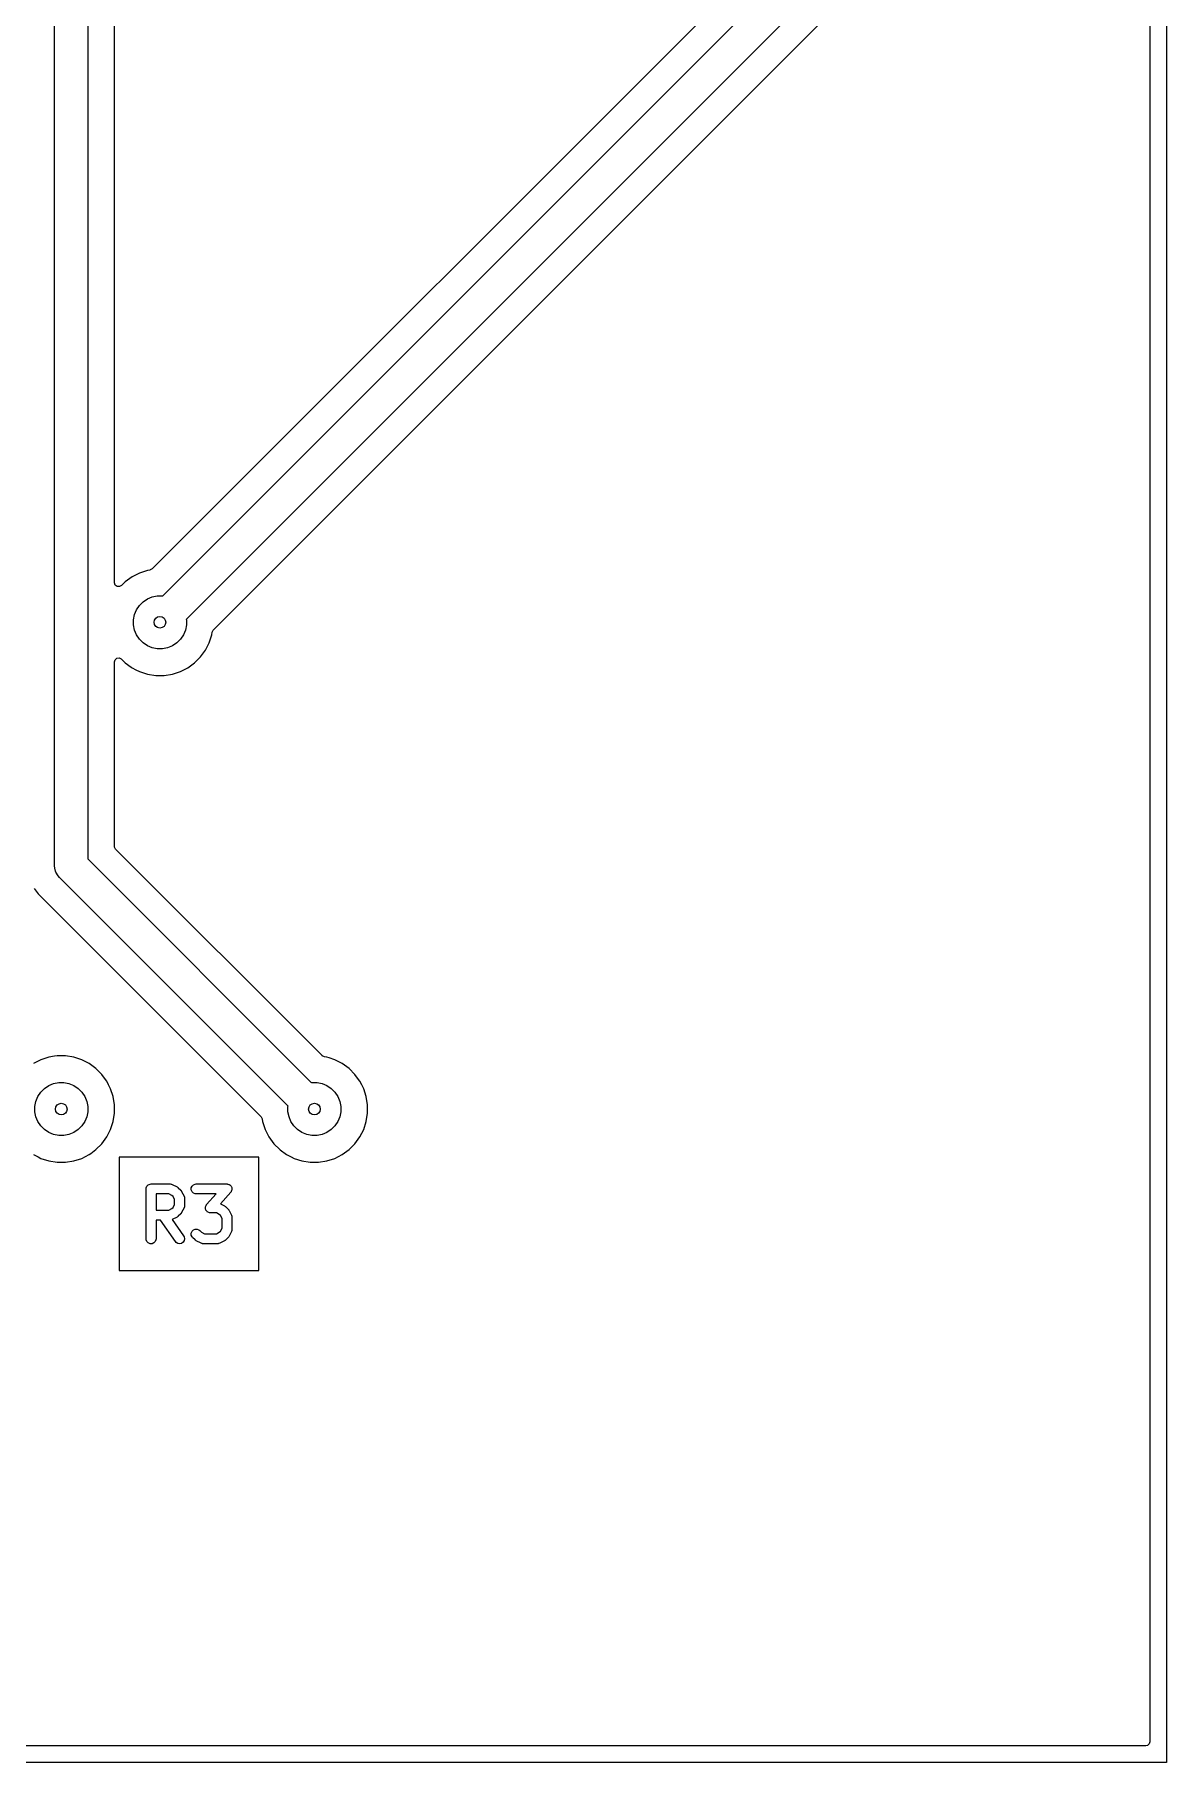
# Model space of a CAD drawing. Extents: x 20 to 124, y -124 to -20.
# Drawn here: x 89.9 to 124, y -124 to -72 of the extents above; entities that cross this region are included whole.
import ezdxf

# ---------------------------------------------------------------- set-up
doc = ezdxf.new("R2010")
doc.units = 0
doc.layers.add('BLACK', color=7, linetype='CONTINUOUS')
doc.layers.add('WHITE', color=7, linetype='CONTINUOUS')

msp = doc.modelspace()

# ---------------------------------------------------------------- linework, layer by layer
at = {"layer": 'BLACK', "linetype": 'CONTINUOUS'}
for p, q in [((123.4995, -20.6245), (123.4995, -123.3755)), ((90.5348, -97.0173), (90.5348, -55.514406)), ((91.5348, -55.3073), (91.5348, -96.810194)), ((92.3353, -88.493789), (92.3353, -64.25195)), ((116.133181, -65.419533), (93.47299, -88.079723)), ((93.791678, -88.893115), (116.97, -65.714793)), ((117.823554, -66.275453), (94.498784, -89.600221)), ((95.312157, -89.918926), (118.31015, -66.920932)), ((92.865551, -88.318632), (92.66175, -88.466701)), ((93.090018, -88.20426), (92.865551, -88.318632)), ((93.329617, -88.126409), (93.090018, -88.20426)), ((93.404709, -88.114515), (93.329617, -88.126409)), ((93.411667, -88.113208), (93.404709, -88.114515)), ((93.47299, -88.079723), (93.411667, -88.113208)), ((92.335616, -88.502635), (92.3353, -88.493789)), ((92.360033, -88.568099), (92.335616, -88.502635)), ((92.415966, -88.609971), (92.360033, -88.568099)), ((92.485658, -88.614955), (92.415966, -88.609971)), ((92.546981, -88.58147), (92.485658, -88.614955)), ((92.661745, -88.466705), (92.546981, -88.58147)), ((92.66175, -88.466701), (92.661745, -88.466705)), ((93.472172, -88.921948), (93.625986, -88.891352)), ((93.625986, -88.891352), (93.782814, -88.891352)), ((93.782814, -88.891352), (93.791678, -88.893115)), ((92.938848, -89.455272), (92.998863, -89.310383)), ((92.998863, -89.310383), (93.085992, -89.179985)), ((93.085992, -89.179985), (93.196885, -89.069092)), ((93.196885, -89.069092), (93.327283, -88.981963)), ((93.327283, -88.981963), (93.472172, -88.921948)), ((92.908252, -89.609086), (92.938848, -89.455272)), ((92.908252, -89.765914), (92.908252, -89.609086)), ((92.938848, -89.919728), (92.908252, -89.765914)), ((92.998863, -90.064617), (92.938848, -89.919728)), ((94.469952, -89.919728), (94.409937, -90.064617)), ((94.500548, -89.765914), (94.469952, -89.919728)), ((94.498784, -89.600221), (94.500548, -89.609086)), ((94.500548, -89.609086), (94.500548, -89.765914)), ((95.277384, -89.987187), (95.307311, -89.924057)), ((95.307311, -89.924057), (95.312157, -89.918926)), ((93.085992, -90.195015), (92.998863, -90.064617)), ((93.196885, -90.305908), (93.085992, -90.195015)), ((93.327283, -90.393037), (93.196885, -90.305908)), ((93.472172, -90.453052), (93.327283, -90.393037)), ((93.625986, -90.483648), (93.472172, -90.453052)), ((93.936628, -90.453052), (93.782814, -90.483648)), ((94.081517, -90.393037), (93.936628, -90.453052)), ((94.211915, -90.305908), (94.081517, -90.393037)), ((94.322808, -90.195015), (94.211915, -90.305908)), ((94.409937, -90.064617), (94.322808, -90.195015)), ((95.07327, -90.526345), (95.187641, -90.301879)), ((95.187641, -90.301879), (95.26549, -90.062285)), ((95.26549, -90.062285), (95.277384, -89.987187)), ((92.3353, -90.881211), (92.354985, -90.814172)), ((92.3353, -96.427253), (92.3353, -90.881211)), ((92.354985, -90.814172), (92.407789, -90.768417)), ((92.407789, -90.768417), (92.476947, -90.758473)), ((92.476947, -90.758473), (92.540503, -90.787498)), ((92.540503, -90.787498), (92.546981, -90.79353)), ((92.546981, -90.79353), (92.661745, -90.908294)), ((92.661745, -90.908294), (92.66175, -90.908298)), ((92.66175, -90.908298), (92.838532, -91.036737)), ((93.782814, -90.483648), (93.625986, -90.483648)), ((94.543245, -91.05637), (94.747056, -90.908293)), ((94.747056, -90.908293), (94.925193, -90.730156)), ((94.925193, -90.730156), (95.07327, -90.526345)), ((92.838532, -91.036737), (92.865555, -91.05637)), ((92.865555, -91.05637), (92.980986, -91.115185)), ((92.980986, -91.115185), (93.090016, -91.170739)), ((93.090016, -91.170739), (93.090018, -91.170739)), ((93.090018, -91.170739), (93.090021, -91.170741)), ((93.090021, -91.170741), (93.329615, -91.24859)), ((93.329615, -91.24859), (93.578438, -91.288)), ((93.578438, -91.288), (93.578439, -91.288)), ((93.578439, -91.288), (93.830361, -91.288)), ((93.830361, -91.288), (93.830362, -91.288)), ((93.830362, -91.288), (94.079185, -91.24859)), ((94.079185, -91.24859), (94.318779, -91.170741)), ((94.318779, -91.170741), (94.543245, -91.05637)), ((92.338134, -96.453611), (92.3353, -96.427253)), ((92.371619, -96.514934), (92.338134, -96.453611)), ((98.586408, -102.729723), (92.371619, -96.514934)), ((90.539077, -97.082547), (90.5348, -97.0173)), ((90.539077, -97.082563), (90.539077, -97.082547)), ((90.565764, -97.182158), (90.539077, -97.082563)), ((90.57286, -97.208642), (90.565764, -97.182158)), ((90.638123, -97.321681), (90.57286, -97.208642)), ((91.5348, -96.810194), (98.267721, -103.543115)), ((89.922513, -97.698911), (90.042834, -97.864519)), ((90.638138, -97.321696), (90.638123, -97.321681)), ((90.681247, -97.370853), (90.638138, -97.321696)), ((97.560615, -104.250221), (90.681247, -97.370853)), ((90.042834, -97.864519), (90.042836, -97.864521)), ((90.042836, -97.864521), (96.747223, -104.568908)), ((90.120616, -102.85426), (89.896151, -102.968632)), ((90.360214, -102.77641), (90.120616, -102.85426)), ((90.532295, -102.749155), (90.360214, -102.77641)), ((90.609038, -102.737), (90.532295, -102.749155)), ((90.860962, -102.737), (90.609038, -102.737)), ((91.109779, -102.776409), (90.860962, -102.737)), ((91.109785, -102.77641), (91.109779, -102.776409)), ((91.349383, -102.85426), (91.109785, -102.77641)), ((91.458801, -102.910012), (91.349383, -102.85426)), ((91.573845, -102.96863), (91.458801, -102.910012)), ((98.591555, -102.734585), (98.586408, -102.729723)), ((98.654689, -102.764515), (98.591555, -102.734585)), ((98.729783, -102.776409), (98.654689, -102.764515)), ((98.800935, -102.799528), (98.729783, -102.776409)), ((98.969379, -102.854259), (98.800935, -102.799528)), ((99.193845, -102.96863), (98.969379, -102.854259)), ((91.573847, -102.968631), (91.573845, -102.96863)), ((91.573848, -102.968632), (91.573847, -102.968631)), ((91.777649, -103.116701), (91.573848, -102.968632)), ((91.777654, -103.116705), (91.777649, -103.116701)), ((91.955794, -103.294845), (91.777654, -103.116705)), ((91.955798, -103.29485), (91.955794, -103.294845)), ((92.0355, -103.404551), (91.955798, -103.29485)), ((92.10387, -103.498655), (92.0355, -103.404551)), ((99.193847, -102.968631), (99.193845, -102.96863)), ((99.193848, -102.968632), (99.193847, -102.968631)), ((99.397649, -103.116701), (99.193848, -102.968632)), ((99.397654, -103.116705), (99.397649, -103.116701)), ((99.575794, -103.294845), (99.397654, -103.116705)), ((99.575798, -103.29485), (99.575794, -103.294845)), ((99.6555, -103.404551), (99.575798, -103.29485)), ((99.72387, -103.498655), (99.6555, -103.404551)), ((89.969448, -104.105272), (90.029463, -103.960383)), ((90.029463, -103.960383), (90.116592, -103.829985)), ((90.116592, -103.829985), (90.227485, -103.719092)), ((90.227485, -103.719092), (90.357883, -103.631963)), ((90.357883, -103.631963), (90.502772, -103.571948)), ((90.502772, -103.571948), (90.656586, -103.541352)), ((90.656586, -103.541352), (90.813414, -103.541352)), ((90.813414, -103.541352), (90.967228, -103.571948)), ((90.967228, -103.571948), (91.112117, -103.631963)), ((91.112117, -103.631963), (91.242515, -103.719092)), ((91.242515, -103.719092), (91.353408, -103.829985)), ((91.353408, -103.829985), (91.440537, -103.960383)), ((91.440537, -103.960383), (91.500552, -104.105272)), ((92.159544, -103.607921), (92.10387, -103.498655)), ((92.218239, -103.723116), (92.159544, -103.607921)), ((92.218239, -103.723118), (92.218239, -103.723116)), ((92.218241, -103.723121), (92.218239, -103.723118)), ((92.29609, -103.962715), (92.218241, -103.723121)), ((92.3355, -104.211538), (92.29609, -103.962715)), ((98.267721, -103.543115), (98.276586, -103.541352)), ((98.276586, -103.541352), (98.433414, -103.541352)), ((98.433414, -103.541352), (98.587228, -103.571948)), ((98.587228, -103.571948), (98.732117, -103.631963)), ((98.732117, -103.631963), (98.862515, -103.719092)), ((98.862515, -103.719092), (98.973408, -103.829985)), ((98.973408, -103.829985), (99.060537, -103.960383)), ((99.060537, -103.960383), (99.120552, -104.105272)), ((99.779544, -103.607921), (99.72387, -103.498655)), ((99.838239, -103.723116), (99.779544, -103.607921)), ((99.838239, -103.723118), (99.838239, -103.723116)), ((99.838241, -103.723121), (99.838239, -103.723118)), ((99.91609, -103.962715), (99.838241, -103.723121)), ((99.9555, -104.211538), (99.91609, -103.962715)), ((89.938852, -104.259086), (89.969448, -104.105272)), ((89.938852, -104.415914), (89.938852, -104.259086)), ((89.969448, -104.569728), (89.938852, -104.415914)), ((91.500552, -104.105272), (91.531148, -104.259086)), ((91.531148, -104.415914), (91.500552, -104.569728)), ((91.531148, -104.259086), (91.531148, -104.415914)), ((92.29609, -104.712285), (92.3355, -104.463462)), ((92.3355, -104.463462), (92.3355, -104.211538)), ((97.558852, -104.259086), (97.560615, -104.250221)), ((97.558852, -104.415914), (97.558852, -104.259086)), ((97.589448, -104.569728), (97.558852, -104.415914)), ((99.120552, -104.105272), (99.151148, -104.259086)), ((99.151148, -104.415914), (99.120552, -104.569728)), ((99.151148, -104.259086), (99.151148, -104.415914)), ((99.91609, -104.712285), (99.9555, -104.463462)), ((99.9555, -104.463462), (99.9555, -104.211538)), ((90.029463, -104.714617), (89.969448, -104.569728)), ((90.116592, -104.845015), (90.029463, -104.714617)), ((90.227485, -104.955908), (90.116592, -104.845015)), ((90.357883, -105.043037), (90.227485, -104.955908)), ((91.242515, -104.955908), (91.112117, -105.043037)), ((91.353408, -104.845015), (91.242515, -104.955908)), ((91.440537, -104.714617), (91.353408, -104.845015)), ((91.500552, -104.569728), (91.440537, -104.714617)), ((92.10387, -105.176345), (92.218241, -104.951879)), ((92.218241, -104.951879), (92.29609, -104.712285)), ((96.747223, -104.568908), (96.780708, -104.630231)), ((96.780708, -104.630231), (96.782015, -104.637189)), ((96.782015, -104.637189), (96.793909, -104.712283)), ((96.793909, -104.712283), (96.87176, -104.951881)), ((96.87176, -104.951881), (96.986132, -105.176348)), ((97.649463, -104.714617), (97.589448, -104.569728)), ((97.736592, -104.845015), (97.649463, -104.714617)), ((97.847485, -104.955908), (97.736592, -104.845015)), ((97.977883, -105.043037), (97.847485, -104.955908)), ((98.862515, -104.955908), (98.732117, -105.043037)), ((98.973408, -104.845015), (98.862515, -104.955908)), ((99.060537, -104.714617), (98.973408, -104.845015)), ((99.120552, -104.569728), (99.060537, -104.714617)), ((99.72387, -105.176345), (99.838241, -104.951879)), ((99.838241, -104.951879), (99.91609, -104.712285)), ((90.502772, -105.103052), (90.357883, -105.043037)), ((90.656586, -105.133648), (90.502772, -105.103052)), ((90.813414, -105.133648), (90.656586, -105.133648)), ((90.967228, -105.103052), (90.813414, -105.133648)), ((91.112117, -105.043037), (90.967228, -105.103052)), ((91.676314, -105.631923), (91.777649, -105.558298)), ((91.777647, -105.558298), (91.777656, -105.558293)), ((91.777649, -105.558298), (91.777647, -105.558298)), ((91.777656, -105.558293), (91.955793, -105.380156)), ((91.955793, -105.380156), (92.10387, -105.176345)), ((96.986132, -105.176348), (97.134201, -105.380149)), ((97.134201, -105.380149), (97.134205, -105.380154)), ((97.134205, -105.380154), (97.312345, -105.558294)), ((97.312345, -105.558294), (97.31235, -105.558298)), ((97.31235, -105.558298), (97.324881, -105.567402)), ((98.122772, -105.103052), (97.977883, -105.043037)), ((98.276586, -105.133648), (98.122772, -105.103052)), ((98.433414, -105.133648), (98.276586, -105.133648)), ((98.587228, -105.103052), (98.433414, -105.133648)), ((98.732117, -105.043037), (98.587228, -105.103052)), ((99.193845, -105.70637), (99.397656, -105.558293)), ((99.397656, -105.558293), (99.575793, -105.380156)), ((99.575793, -105.380156), (99.72387, -105.176345)), ((89.896155, -105.70637), (90.039184, -105.779247)), ((90.039184, -105.779247), (90.120616, -105.820739)), ((90.120616, -105.820739), (90.120618, -105.820739)), ((90.120618, -105.820739), (90.120621, -105.820741)), ((90.120621, -105.820741), (90.360215, -105.89859)), ((90.360215, -105.89859), (90.609038, -105.938)), ((90.609038, -105.938), (90.609039, -105.938)), ((90.609039, -105.938), (90.860961, -105.938)), ((90.860961, -105.938), (90.860962, -105.938)), ((90.860962, -105.938), (91.109785, -105.89859)), ((91.109785, -105.89859), (91.349379, -105.820741)), ((91.349379, -105.820741), (91.573845, -105.70637)), ((91.573845, -105.70637), (91.622547, -105.670985)), ((91.622547, -105.670985), (91.676314, -105.631923)), ((96.680797, -105.783603), (92.482357, -105.783603)), ((92.482357, -105.783603), (92.482357, -109.199155)), ((96.680797, -109.199155), (96.680797, -105.783603)), ((97.324881, -105.567402), (97.516155, -105.70637)), ((97.516155, -105.70637), (97.659184, -105.779247)), ((97.659184, -105.779247), (97.740616, -105.820739)), ((97.740616, -105.820739), (97.740618, -105.820739)), ((97.740618, -105.820739), (97.740621, -105.820741)), ((97.740621, -105.820741), (97.980215, -105.89859)), ((97.980215, -105.89859), (98.229038, -105.938)), ((98.229038, -105.938), (98.229039, -105.938)), ((98.229039, -105.938), (98.480961, -105.938)), ((98.480961, -105.938), (98.480962, -105.938)), ((98.480962, -105.938), (98.729785, -105.89859)), ((98.729785, -105.89859), (98.969379, -105.820741)), ((98.969379, -105.820741), (99.193845, -105.70637)), ((93.354521, -106.616108), (93.408593, -106.59371)), ((93.408593, -106.59371), (93.437857, -106.590828)), ((93.437857, -106.590828), (94.009286, -106.590828)), ((94.009286, -106.590828), (94.03855, -106.59371)), ((94.03855, -106.59371), (94.04353, -106.595773)), ((94.04353, -106.595773), (94.048905, -106.596155)), ((94.048905, -106.596155), (94.076368, -106.606664)), ((94.711664, -106.616108), (94.765736, -106.59371)), ((94.765736, -106.59371), (94.795, -106.590828)), ((94.795, -106.590828), (95.723572, -106.590828)), ((95.723572, -106.590828), (95.739049, -106.592352)), ((95.739049, -106.592352), (95.742984, -106.59209)), ((95.742984, -106.59209), (95.745694, -106.593006)), ((95.745694, -106.593006), (95.752836, -106.59371)), ((95.752836, -106.59371), (95.77535, -106.603036)), ((93.287857, -106.740828), (93.290739, -106.711564)), ((93.287857, -108.240828), (93.287857, -106.740828)), ((93.290739, -106.711564), (93.313137, -106.657492)), ((93.313137, -106.657492), (93.354521, -106.616108)), ((93.973876, -106.890828), (93.587857, -106.890828)), ((93.587857, -106.890828), (93.587857, -107.376542)), ((94.06329, -106.935535), (93.973876, -106.890828)), ((94.100294, -106.972539), (94.06329, -106.935535)), ((94.076368, -106.606664), (94.219225, -106.678093)), ((94.145, -107.061951), (94.100294, -106.972539)), ((94.145, -107.205418), (94.145, -107.061951)), ((94.219225, -106.678093), (94.23182, -106.686021)), ((94.23182, -106.686021), (94.235477, -106.687536)), ((94.235477, -106.687536), (94.239594, -106.690915)), ((94.239594, -106.690915), (94.244111, -106.693758)), ((94.244111, -106.693758), (94.246708, -106.696752)), ((94.246708, -106.696752), (94.258208, -106.70619)), ((94.258208, -106.70619), (94.329637, -106.777618)), ((94.329637, -106.777618), (94.339079, -106.789123)), ((94.339079, -106.789123), (94.342071, -106.791718)), ((94.342071, -106.791718), (94.34491, -106.796228)), ((94.34491, -106.796228), (94.348292, -106.800349)), ((94.348292, -106.800349), (94.349807, -106.804008)), ((94.349807, -106.804008), (94.357736, -106.816603)), ((94.357736, -106.816603), (94.429164, -106.959461)), ((94.429164, -106.959461), (94.439674, -106.986924)), ((94.439674, -106.986924), (94.440055, -106.992299)), ((94.440055, -106.992299), (94.442118, -106.997278)), ((94.442118, -106.997278), (94.445, -107.026542)), ((94.445, -107.026542), (94.445, -107.240828)), ((94.647882, -106.711564), (94.67028, -106.657492)), ((94.647882, -106.770092), (94.647882, -106.711564)), ((94.67028, -106.824164), (94.647882, -106.770092)), ((94.67028, -106.657492), (94.711664, -106.616108)), ((94.711664, -106.865548), (94.67028, -106.824164)), ((94.765736, -106.887946), (94.711664, -106.865548)), ((94.795, -106.890828), (94.765736, -106.887946)), ((95.393007, -106.890828), (94.795, -106.890828)), ((95.110685, -107.213481), (95.393007, -106.890828)), ((95.836458, -106.839604), (95.529524, -107.190386)), ((95.77535, -106.603036), (95.798426, -106.61084)), ((95.798426, -106.61084), (95.802233, -106.614171)), ((95.802233, -106.614171), (95.806908, -106.616108)), ((95.806908, -106.616108), (95.824137, -106.633337)), ((95.824137, -106.633337), (95.842473, -106.649381)), ((95.845501, -106.826954), (95.836458, -106.839604)), ((95.842473, -106.649381), (95.844715, -106.653915)), ((95.844715, -106.653915), (95.848292, -106.657492)), ((95.848292, -106.824164), (95.845501, -106.826954)), ((95.848292, -106.657492), (95.857618, -106.680008)), ((95.849387, -106.821519), (95.848292, -106.824164)), ((95.85356, -106.815683), (95.849387, -106.821519)), ((95.861365, -106.792603), (95.85356, -106.815683)), ((95.857618, -106.680008), (95.868417, -106.701844)), ((95.87069, -106.770092), (95.861365, -106.792603)), ((95.868417, -106.701844), (95.868753, -106.706888)), ((95.868753, -106.706888), (95.87069, -106.711564)), ((95.87069, -106.711564), (95.87069, -106.735939)), ((95.87069, -106.735939), (95.87231, -106.76024)), ((95.87231, -106.76024), (95.87069, -106.76503)), ((95.87069, -106.76503), (95.87069, -106.770092)), ((93.587857, -107.376542), (93.973876, -107.376542)), ((93.973876, -107.376542), (94.063288, -107.331836)), ((94.063288, -107.331836), (94.100293, -107.294831)), ((94.219225, -107.589278), (94.076368, -107.660706)), ((94.100293, -107.294831), (94.145, -107.205418)), ((94.231818, -107.58135), (94.219225, -107.589278)), ((94.235478, -107.579835), (94.231818, -107.58135)), ((94.239597, -107.576453), (94.235478, -107.579835)), ((94.244111, -107.573613), (94.239597, -107.576453)), ((94.246707, -107.570619), (94.244111, -107.573613)), ((94.258209, -107.56118), (94.246707, -107.570619)), ((94.329638, -107.489751), (94.258209, -107.56118)), ((94.339079, -107.478246), (94.329638, -107.489751)), ((94.342071, -107.475652), (94.339079, -107.478246)), ((94.344909, -107.471142), (94.342071, -107.475652)), ((94.348293, -107.46702), (94.344909, -107.471142)), ((94.349809, -107.463358), (94.348293, -107.46702)), ((94.357736, -107.450767), (94.349809, -107.463358)), ((94.429164, -107.307909), (94.357736, -107.450767)), ((94.439674, -107.280446), (94.429164, -107.307909)), ((94.440055, -107.27507), (94.439674, -107.280446)), ((94.442118, -107.270092), (94.440055, -107.27507)), ((94.445, -107.240828), (94.442118, -107.270092)), ((95.074833, -107.292845), (95.076454, -107.288052)), ((95.076454, -107.317154), (95.074833, -107.292845)), ((95.076454, -107.282993), (95.085777, -107.260484)), ((95.076454, -107.288052), (95.076454, -107.282993)), ((95.076454, -107.341521), (95.076454, -107.317154)), ((95.07839, -107.346196), (95.076454, -107.341521)), ((95.078727, -107.351241), (95.07839, -107.346196)), ((95.089525, -107.373076), (95.078727, -107.351241)), ((95.085777, -107.260484), (95.093584, -107.237403)), ((95.098852, -107.395593), (95.089525, -107.373076)), ((95.093584, -107.237403), (95.097755, -107.231566)), ((95.097755, -107.231566), (95.098852, -107.228921)), ((95.098852, -107.228921), (95.101641, -107.226131)), ((95.102428, -107.399169), (95.098852, -107.395593)), ((95.101641, -107.226131), (95.110685, -107.213481)), ((95.104671, -107.403704), (95.102428, -107.399169)), ((95.123006, -107.419747), (95.104671, -107.403704)), ((95.140236, -107.436977), (95.123006, -107.419747)), ((95.14491, -107.438913), (95.140236, -107.436977)), ((95.148718, -107.442245), (95.14491, -107.438913)), ((95.171799, -107.450051), (95.148718, -107.442245)), ((95.194308, -107.459375), (95.171799, -107.450051)), ((95.201445, -107.460077), (95.194308, -107.459375)), ((95.20416, -107.460996), (95.201445, -107.460077)), ((95.208099, -107.460733), (95.20416, -107.460996)), ((95.223572, -107.462257), (95.208099, -107.460733)), ((95.402448, -107.462257), (95.223572, -107.462257)), ((95.491861, -107.506963), (95.402448, -107.462257)), ((95.528864, -107.543967), (95.491861, -107.506963)), ((95.573572, -107.633381), (95.528864, -107.543967)), ((95.529524, -107.190386), (95.647797, -107.249521)), ((95.573572, -107.919703), (95.573572, -107.633381)), ((95.647797, -107.249521), (95.660391, -107.257449)), ((95.660391, -107.257449), (95.664051, -107.258965)), ((95.664051, -107.258965), (95.668171, -107.262346)), ((95.668171, -107.262346), (95.672682, -107.265186)), ((95.672682, -107.265186), (95.675276, -107.268177)), ((95.675276, -107.268177), (95.686782, -107.27762)), ((95.686782, -107.27762), (95.75821, -107.349049)), ((95.75821, -107.349049), (95.767648, -107.360549)), ((95.767648, -107.360549), (95.770642, -107.363146)), ((95.770642, -107.363146), (95.773482, -107.367658)), ((95.773482, -107.367658), (95.776864, -107.371779)), ((95.776864, -107.371779), (95.778379, -107.375438)), ((95.778379, -107.375438), (95.786307, -107.388032)), ((95.786307, -107.388032), (95.857736, -107.530888)), ((95.857736, -107.530888), (95.868245, -107.558352)), ((95.868245, -107.558352), (95.868626, -107.563726)), ((95.868626, -107.563726), (95.87069, -107.568707)), ((95.87069, -107.568707), (95.873572, -107.597971)), ((95.873572, -107.597971), (95.873572, -107.955114)), ((93.716902, -107.676542), (93.587857, -107.676542)), ((93.587857, -107.676542), (93.587857, -108.240828)), ((94.172115, -108.326847), (93.716902, -107.676542)), ((94.076368, -107.660706), (94.072933, -107.66202)), ((94.072933, -107.66202), (94.417885, -108.154809)), ((94.417885, -108.154809), (94.432306, -108.180435)), ((94.647882, -108.068708), (94.670279, -108.014636)), ((94.647882, -108.127234), (94.647882, -108.068708)), ((94.670279, -108.181306), (94.647882, -108.127234)), ((94.670279, -108.014636), (94.711665, -107.97325)), ((94.711665, -107.97325), (94.765737, -107.950853)), ((94.765737, -107.950853), (94.824263, -107.950853)), ((94.824263, -107.950853), (94.878335, -107.97325)), ((94.878335, -107.97325), (94.901066, -107.991905)), ((94.901066, -107.991905), (94.955282, -108.046121)), ((94.955282, -108.046121), (95.044696, -108.090828)), ((95.044696, -108.090828), (95.402448, -108.090828)), ((95.402448, -108.090828), (95.491861, -108.046121)), ((95.491861, -108.046121), (95.528864, -108.009117)), ((95.528864, -108.009117), (95.573572, -107.919703)), ((95.857736, -108.022197), (95.786307, -108.165053)), ((95.868245, -107.994733), (95.857736, -108.022197)), ((95.868626, -107.989358), (95.868245, -107.994733)), ((95.87069, -107.984378), (95.868626, -107.989358)), ((95.873572, -107.955114), (95.87069, -107.984378)), ((93.290739, -108.270092), (93.287857, -108.240828)), ((93.313137, -108.324164), (93.290739, -108.270092)), ((93.354521, -108.365548), (93.313137, -108.324164)), ((93.408593, -108.387946), (93.354521, -108.365548)), ((93.467121, -108.387946), (93.408593, -108.387946)), ((93.521193, -108.365548), (93.467121, -108.387946)), ((93.562577, -108.324164), (93.521193, -108.365548)), ((93.584975, -108.270092), (93.562577, -108.324164)), ((93.587857, -108.240828), (93.584975, -108.270092)), ((94.191258, -108.349169), (94.172115, -108.326847)), ((94.240615, -108.380622), (94.191258, -108.349169)), ((94.298251, -108.390793), (94.240615, -108.380622)), ((94.355393, -108.378134), (94.298251, -108.390793)), ((94.403341, -108.34457), (94.355393, -108.378134)), ((94.434794, -108.295213), (94.403341, -108.34457)), ((94.432306, -108.180435), (94.444965, -108.237577)), ((94.444965, -108.237577), (94.434794, -108.295213)), ((94.688934, -108.204037), (94.670279, -108.181306)), ((94.760363, -108.275466), (94.688934, -108.204037)), ((94.771867, -108.284907), (94.760363, -108.275466)), ((94.774462, -108.287899), (94.771867, -108.284907)), ((94.778971, -108.290737), (94.774462, -108.287899)), ((94.783094, -108.294121), (94.778971, -108.290737)), ((94.786755, -108.295637), (94.783094, -108.294121)), ((94.799347, -108.303564), (94.786755, -108.295637)), ((94.942205, -108.374992), (94.799347, -108.303564)), ((94.969668, -108.385502), (94.942205, -108.374992)), ((94.975043, -108.385883), (94.969668, -108.385502)), ((94.980022, -108.387946), (94.975043, -108.385883)), ((95.009286, -108.390828), (94.980022, -108.387946)), ((95.437857, -108.390828), (95.009286, -108.390828)), ((95.467121, -108.387946), (95.437857, -108.390828)), ((95.472099, -108.385883), (95.467121, -108.387946)), ((95.477475, -108.385502), (95.472099, -108.385883)), ((95.504938, -108.374992), (95.477475, -108.385502)), ((95.647797, -108.303564), (95.504938, -108.374992)), ((95.660391, -108.295635), (95.647797, -108.303564)), ((95.664051, -108.29412), (95.660391, -108.295635)), ((95.668171, -108.290738), (95.664051, -108.29412)), ((95.672682, -108.287899), (95.668171, -108.290738)), ((95.675276, -108.284907), (95.672682, -108.287899)), ((95.686782, -108.275465), (95.675276, -108.284907)), ((95.75821, -108.204036), (95.686782, -108.275465)), ((95.767648, -108.192535), (95.75821, -108.204036)), ((95.770642, -108.189939), (95.767648, -108.192535)), ((95.773482, -108.185426), (95.770642, -108.189939)), ((95.776864, -108.181306), (95.773482, -108.185426)), ((95.778379, -108.177646), (95.776864, -108.181306)), ((95.786307, -108.165053), (95.778379, -108.177646)), ((92.482357, -109.199155), (96.680797, -109.199155)), ((123.3755, -123.4995), (20.6245, -123.4995)), ((123.427011, -123.488294), (123.3755, -123.4995)), ((123.479815, -123.442539), (123.427011, -123.488294)), ((123.4995, -123.3755), (123.479815, -123.442539))]:
    msp.add_line(p, q, dxfattribs=at)
at = {"layer": 'BLACK'}
for centre in [(93.7044, -89.6875), (90.735, -104.3375), (98.355, -104.3375)]:
    msp.add_circle(centre, 0.175, dxfattribs=at)
at = {"layer": 'WHITE', "linetype": 'CONTINUOUS'}
for p, q in [((124, -20), (124, -124)), ((124, -124), (20, -124))]:
    msp.add_line(p, q, dxfattribs=at)
at = {"layer": 'WHITE'}
for centre in [(93.7044, -89.6875), (90.735, -104.3375), (98.355, -104.3375)]:
    msp.add_circle(centre, 0.175, dxfattribs=at)

doc.saveas('drawing.dxf')
